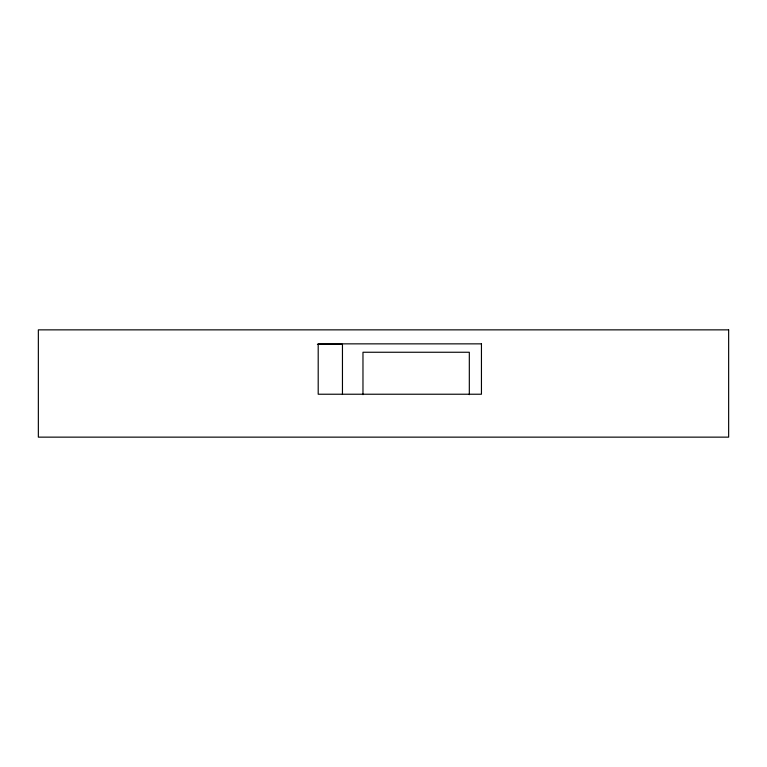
<?xml version="1.0" encoding="UTF-8"?>
<svg xmlns="http://www.w3.org/2000/svg" width="767" height="767" viewBox="0 0 767 767"><rect width="100%" height="100%" fill="white"/><g stroke="black" fill="none" stroke-linecap="round" stroke-linejoin="round"><path stroke-width="1.15" d="M317.413 344.325L342.456 344.325L342.456 394.516M469.318 394.65L469.318 352.254L362.973 352.254L362.973 394.65M728.65 329.858L38.35 329.858L38.35 437.142L728.65 437.142L728.65 329.858M481.446 343.856L318.2 343.856L318.2 394.228L481.446 394.228L481.446 343.856"/></g></svg>
